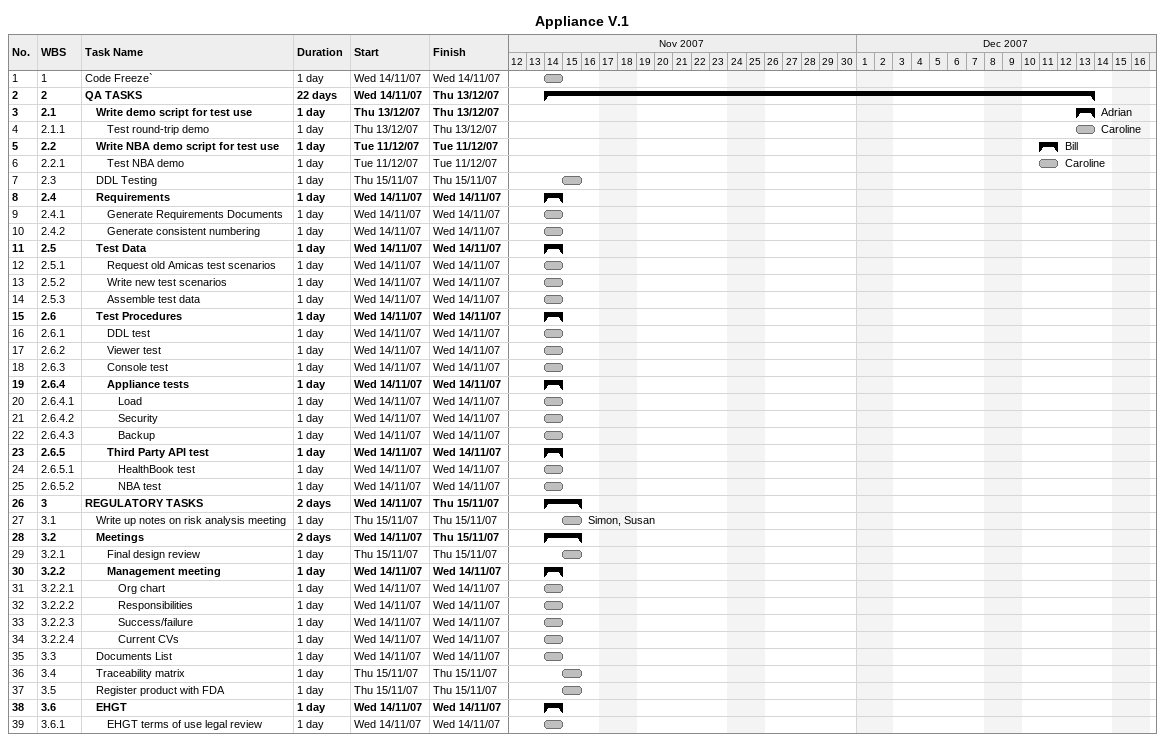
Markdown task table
Appliance V.1

| ID | WBS | Task | Duration | Start | Finish | Resources |
|---|---|---|---|---|---|---|
| 1 | 1 | Code Freeze` | 1d | 2007-11-14 | 2007-11-14 |  |
| 2 | 2 | **QA TASKS** | 22d | 2007-11-14 | 2007-12-13 |  |
| 3 | 2.1 | **Write demo script for test use** | 1d | 2007-12-13 | 2007-12-13 | Adrian |
| 4 | 2.1.1 | Test round-trip demo | 1d | 2007-12-13 | 2007-12-13 | Caroline |
| 5 | 2.2 | **Write NBA demo script for test use** | 1d | 2007-12-11 | 2007-12-11 | Bill |
| 6 | 2.2.1 | Test NBA demo | 1d | 2007-12-11 | 2007-12-11 | Caroline |
| 7 | 2.3 | DDL Testing | 1d | 2007-11-15 | 2007-11-15 |  |
| 8 | 2.4 | **Requirements** | 1d | 2007-11-14 | 2007-11-14 |  |
| 9 | 2.4.1 | Generate Requirements Documents | 1d | 2007-11-14 | 2007-11-14 |  |
| 10 | 2.4.2 | Generate consistent numbering | 1d | 2007-11-14 | 2007-11-14 |  |
| 11 | 2.5 | **Test Data** | 1d | 2007-11-14 | 2007-11-14 |  |
| 12 | 2.5.1 | Request old Amicas test scenarios | 1d | 2007-11-14 | 2007-11-14 |  |
| 13 | 2.5.2 | Write new test scenarios | 1d | 2007-11-14 | 2007-11-14 |  |
| 14 | 2.5.3 | Assemble test data | 1d | 2007-11-14 | 2007-11-14 |  |
| 15 | 2.6 | **Test Procedures** | 1d | 2007-11-14 | 2007-11-14 |  |
| 16 | 2.6.1 | DDL test | 1d | 2007-11-14 | 2007-11-14 |  |
| 17 | 2.6.2 | Viewer test | 1d | 2007-11-14 | 2007-11-14 |  |
| 18 | 2.6.3 | Console test | 1d | 2007-11-14 | 2007-11-14 |  |
| 19 | 2.6.4 | **Appliance tests** | 1d | 2007-11-14 | 2007-11-14 |  |
| 20 | 2.6.4.1 | Load | 1d | 2007-11-14 | 2007-11-14 |  |
| 21 | 2.6.4.2 | Security | 1d | 2007-11-14 | 2007-11-14 |  |
| 22 | 2.6.4.3 | Backup | 1d | 2007-11-14 | 2007-11-14 |  |
| 23 | 2.6.5 | **Third Party API test** | 1d | 2007-11-14 | 2007-11-14 |  |
| 24 | 2.6.5.1 | HealthBook test | 1d | 2007-11-14 | 2007-11-14 |  |
| 25 | 2.6.5.2 | NBA test | 1d | 2007-11-14 | 2007-11-14 |  |
| 26 | 3 | **REGULATORY TASKS** | 2d | 2007-11-14 | 2007-11-15 |  |
| 27 | 3.1 | Write up notes on risk analysis meeting | 1d | 2007-11-15 | 2007-11-15 | Simon, Susan |
| 28 | 3.2 | **Meetings** | 2d | 2007-11-14 | 2007-11-15 |  |
| 29 | 3.2.1 | Final design review | 1d | 2007-11-15 | 2007-11-15 |  |
| 30 | 3.2.2 | **Management meeting** | 1d | 2007-11-14 | 2007-11-14 |  |
| 31 | 3.2.2.1 | Org chart | 1d | 2007-11-14 | 2007-11-14 |  |
| 32 | 3.2.2.2 | Responsibilities | 1d | 2007-11-14 | 2007-11-14 |  |
| 33 | 3.2.2.3 | Success/failure | 1d | 2007-11-14 | 2007-11-14 |  |
| 34 | 3.2.2.4 | Current CVs | 1d | 2007-11-14 | 2007-11-14 |  |
| 35 | 3.3 | Documents List | 1d | 2007-11-14 | 2007-11-14 |  |
| 36 | 3.4 | Traceability matrix | 1d | 2007-11-15 | 2007-11-15 |  |
| 37 | 3.5 | Register product with FDA | 1d | 2007-11-15 | 2007-11-15 |  |
| 38 | 3.6 | **EHGT** | 1d | 2007-11-14 | 2007-11-14 |  |
| 39 | 3.6.1 | EHGT terms of use legal review | 1d | 2007-11-14 | 2007-11-14 |  |
